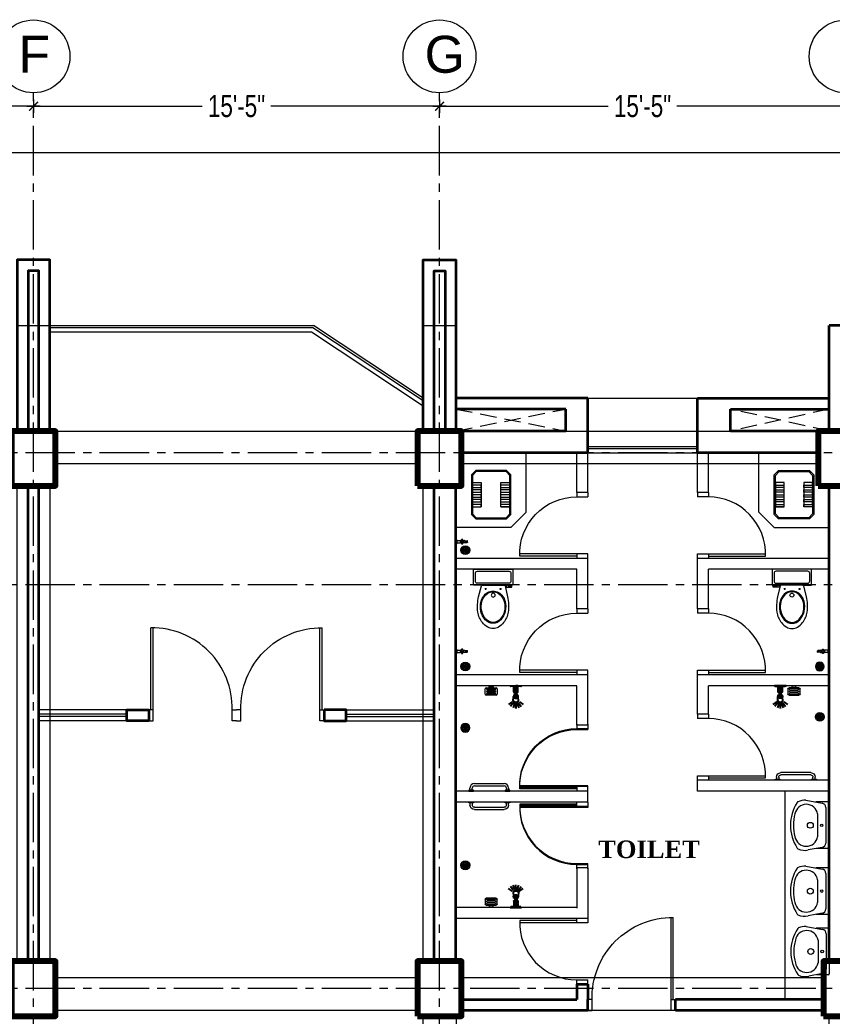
# Model space of a CAD drawing. Header units: feet. Extents: x 25261344 to 25389498, y 30010528 to 30074588.
# Drawn here: x 25373046.5 to 25373416.6, y 30072579.2 to 30073033 of the extents above; entities that cross this region are included whole.
import ezdxf

# ---------------------------------------------------------------- set-up
doc = ezdxf.new("R2010")
doc.units = ezdxf.units.FT
doc.header["$LTSCALE"] = 30
doc.header["$MEASUREMENT"] = 0
doc.header["$PDMODE"] = 32
doc.header["$PDSIZE"] = 15
doc.linetypes.add('CENTER2', pattern=[1.125, 0.75, -0.125, 0.125, -0.125])
doc.linetypes.add('HIDDEN', pattern=[0.375, 0.25, -0.125])
doc.layers.get('0').update_dxf_attribs({"lineweight": 5})
for name, color, linetype, lineweight in [('Column', 1, 'Continuous', 80), ('Dim-1', 7, 'Continuous', 9), ('Door', 32, 'Continuous', 5), ('GRADE BEAM', 2, 'Continuous', 20), ('grid text', 252, 'CENTER2', 9), ('line 2', 7, 'Continuous', 13), ('LINTEL', 4, 'HIDDEN', 0), ('rail', 224, 'Continuous', 9), ('s. Fixture', 118, 'Continuous', 9), ('TEXT', 7, 'Continuous', 18), ('TOLFIX', 8, 'Continuous', 5), ('WALL', 7, 'Continuous', 35), ('WIN', 142, 'Continuous', 20)]:
    doc.layers.add(name, color=color, linetype=linetype, lineweight=lineweight)
doc.styles.add('RomanS', font='swissl.ttf')
doc.styles.get("Standard").update_dxf_attribs({"font": 'timesbd.ttf'})
doc.styles.add('SWIS_LT', font='swisscl.ttf')
doc.dimstyles.new('dim-02', dxfattribs={"dimtxt": 8, "dimasz": 3, "dimexe": 3, "dimexo": 3, "dimgap": 2, "dimtad": 0, "dimdec": 0, "dimzin": 0, "dimdsep": 46, "dimlunit": 4, "dimtxsty": 'SWIS_LT', "dimblk": 'ARCHTICK', "dimcen": 2, "dimdle": 3, "dimclrd": 256, "dimclre": 256, "dimclrt": 256, "dimadec": 0, "dimazin": 0, "dimtfac": 1, "dimtdec": 0, "dimtix": 1, "dimtmove": 0, "dimatfit": 3, "dimfxl": 0, "dimfrac": 2, "dimtolj": 1, "dimtzin": 1, "dimlwd": -1, "dimarcsym": 0})

# ---------------------------------------------------------------- blocks, each defined once
blk = doc.blocks.new('FG')
at = {"layer": 'Door'}
for p, q in [((-2, -5), (-2, -42.39)), ((-1, -5), (-1, -42.39))]:
    blk.add_line(p, q, dxfattribs=at)
for points in [[(-40, 0), (-38, 0), (-38, -5), (-40, -5)], [(0, 0), (-2, 0), (-2, -5), (0, -5)]]:
    blk.add_lwpolyline(points, dxfattribs=at)
blk.add_arc((-1.44, -5.83), 36.57, 178.7054, 270.6905, dxfattribs=at)
blk = doc.blocks.new('WB2')
at = {"layer": 's. Fixture'}
for p, q in [((-10.05, 3.11), (-11.22, 9.39)), ((11.43, 10.5), (10.05, 3.11)), ((-10.63, 0.39), (-10.63, 5.85)), ((5.22, 5.12), (-5.22, 5.12)), ((10.63, 0.39), (10.63, 5.92)), ((10.24, 0), (-10.24, 0)), ((8.1, 1.38), (-8.1, 1.38))]:
    blk.add_line(p, q, dxfattribs=at)
for centre, radius in [((0, 8.46), 1.34), ((0, 3.25), 0.551)]:
    blk.add_circle(centre, radius, dxfattribs=at)
for centre, radius, start, end in [((-4.64, 11.07), 6.8, 153.7061, 194.3029), ((-10.02, 13.73), 0.787, 123.353, 153.7061), ((-10.02, 13.73), 0.787, 123.353, 153.7061), ((0, -1.5), 19.02, 56.7113, 123.353), ((-4.3, 10.29), 5.25, 100.0676, 259.9324), ((0, -3.95), 20.09, 74.9524, 105.0476), ((4.3, 10.29), 5.25, 280.0676, 79.9324), ((10.01, 13.74), 0.787, 23.6126, 56.7113), ((3.03, 10.69), 8.4, 358.6686, 23.6126), ((-10.24, 0.39), 0.394, 180, 270), ((-8.1, 3.35), 1.97, 186.9214, 270), ((8.1, 3.35), 1.97, 270, 353.0786), ((10.24, 0.39), 0.394, 270, 0)]:
    blk.add_arc(centre, radius, start, end, dxfattribs=at)
blk = doc.blocks.new('GUTTER')
at = {"layer": 's. Fixture'}
for centre, radius in [((0, 0), 2), ((-1.48, 0), 0.2), ((-1.32, 0.55), 0.2), ((-1.05, 1.05), 0.2), ((-0.73, 0), 0.2), ((-0.59, 1.36), 0.2), ((-0.52, 0.52), 0.2), ((0, 1.48), 0.2), ((0, 0.73), 0.2), ((0, 0), 0.2), ((0.52, 0.52), 0.2), ((0.59, 1.36), 0.2), ((0.73, 0), 0.2), ((1.05, 1.05), 0.2), ((1.32, 0.55), 0.2), ((1.48, 0), 0.2), ((-1.37, -0.56), 0.2), ((-1.05, -1.05), 0.2), ((-1.05, -1.05), 0.2), ((-0.56, -1.4), 0.2), ((-0.52, -0.52), 0.2), ((0, -0.73), 0.2), ((0, -1.48), 0.2), ((0.52, -0.52), 0.2), ((0.57, -1.37), 0.2), ((1.05, -1.05), 0.2), ((1.37, -0.56), 0.2)]:
    blk.add_circle(centre, radius, dxfattribs=at)
blk = doc.blocks.new('Pan')
at = {"layer": 's. Fixture'}
for points in [[(-30, 7), (-30, -7), (-28, -9), (-10, -9), (-8, -7), (-8, 7), (-10, 9), (-28, 9), (-30, 7)], [(-29.5, 6.79), (-29.5, -6.79), (-27.79, -8.5), (-10.21, -8.5), (-8.5, -6.79), (-8.5, 6.79), (-10.21, 8.5), (-27.79, 8.5), (-29.5, 6.79)], [(-24.5, 8.5), (-24.5, 4.5), (-23.4, 4.5), (-23.4, 8.5), (-22.3, 8.5), (-22.3, 4.5), (-21.2, 4.5), (-21.2, 8.5), (-20.1, 8.5), (-20.1, 4.5), (-19, 4.5), (-19, 8.5), (-17.9, 8.5), (-17.9, 4.5), (-16.8, 4.5), (-16.8, 8.5), (-15.7, 8.5), (-15.7, 4.5), (-14.6, 4.5), (-14.6, 8.5), (-13.5, 8.5), (-13.5, 4.5), (-24.5, 4.5)], [(-24.5, -4.5), (-24.5, -8.5), (-23.4, -8.5), (-23.4, -4.5), (-22.3, -4.5), (-22.3, -8.5), (-21.2, -8.5), (-21.2, -4.5), (-20.1, -4.5), (-20.1, -8.5), (-19, -8.5), (-19, -4.5), (-17.9, -4.5), (-17.9, -8.5), (-16.8, -8.5), (-16.8, -4.5), (-15.7, -4.5), (-15.7, -8.5), (-14.6, -8.5), (-14.6, -4.5), (-13.5, -4.5), (-13.5, -8.5), (-24.5, -8.5), (-24.5, -4.5), (-13.5, -4.5)]]:
    blk.add_lwpolyline(points, dxfattribs=at)
blk = doc.blocks.new('Shower')
at = {"layer": 's. Fixture', "lineweight": -3}
for p, q in [((-3.5, 0), (1.22, 0)), ((-1.72, 0), (-1.72, -0.12)), ((0, 0), (0, -0.12)), ((1.22, 0), (1.77, 0)), ((-2.28, -0.21), (-3.16, -0.21)), ((-1.59, -0.21), (-2.28, -0.21)), ((-2.2, -0.31), (-1.85, -0.31)), ((-1.85, -0.31), (-1.45, -0.31)), ((-1.85, -1.77), (-1.85, -0.31)), ((-1.85, -1.84), (-1.85, -1.77)), ((-1.85, -1.77), (-1.25, -1.77)), ((-1.84, -1.85), (-1.25, -1.85)), ((-1.84, -2.09), (-1.68, -2.09)), ((-1.84, -2.85), (-1.84, -2.09)), ((-1.77, -4.45), (-1.77, -4.66)), ((-1.72, -0.12), (-1.35, -0.39)), ((-1.72, -0.12), (-0.86, -0.12)), ((-1.68, -2.09), (-1.25, -2.09)), ((-1.68, -3.01), (-1.64, -3.01)), ((-1.64, -3.01), (-1.64, -3.04)), ((-1.64, -3.01), (-1.25, -3.01)), ((-1.35, -0.39), (-1.25, -0.39)), ((-1.25, -3.24), (-1.25, -0.39)), ((-1.25, -0.39), (-0.86, -0.39)), ((-1.25, -4.01), (-1.25, -3.24)), ((-1.25, -4.48), (-1.25, -4.01)), ((0, -0.12), (-0.86, -0.12)), ((-0.47, -0.39), (-0.86, -0.39)), ((-0.47, -3.24), (-0.47, -0.39)), ((-0.37, -0.39), (-0.47, -0.39)), ((-0.47, -1.77), (0.11, -1.77)), ((-0.47, -1.85), (0.1, -1.85)), ((-0.47, -2.09), (-0.05, -2.09)), ((-0.47, -3.01), (-0.08, -3.01)), ((-0.47, -4.01), (-0.47, -3.24)), ((-0.47, -4.48), (-0.47, -4.01)), ((0, -0.12), (-0.37, -0.39)), ((-0.27, -0.31), (0.11, -0.31)), ((0.41, -0.21), (-0.13, -0.21)), ((-0.08, -3.01), (-0.04, -3.01)), ((-0.08, -3.01), (-0.08, -3.04)), ((-0.05, -2.09), (0.12, -2.09)), ((0.06, -4.45), (0.06, -4.65)), ((0.11, -0.31), (0.32, -0.31)), ((0.11, -1.77), (0.11, -0.31)), ((0.11, -1.84), (0.11, -1.77)), ((0.12, -2.17), (0.12, -2.09)), ((0.12, -2.88), (0.12, -2.17)), ((1.4, -0.21), (0.41, -0.21)), ((-2.54, -7.39), (-4.23, -8.62)), ((-2.08, -7.85), (-3.31, -9.54)), ((-1.5, -8.15), (-2.15, -10.13)), ((-2.01, -7.13), (-1.91, -4.96)), ((-1.89, -6.82), (-1.85, -7.32)), ((-1.85, -7.32), (-1.85, -7.32)), ((-1.77, -4.66), (-1.77, -5)), ((-1.59, -7.02), (-1.63, -7.52)), ((-1.33, -7.17), (-1.29, -7.67)), ((-1.29, -7.67), (-1.3, -7.67)), ((-0.99, -7.21), (-1.03, -7.72)), ((-0.86, -8.25), (-0.86, -10.33)), ((-0.72, -7.21), (-0.68, -7.73)), ((-0.4, -7.17), (-0.44, -7.68)), ((-0.22, -8.15), (0.43, -10.13)), ((-0.13, -7.05), (-0.1, -7.55)), ((0.06, -4.65), (0.06, -5)), ((0.16, -6.87), (0.12, -7.37)), ((0.12, -7.37), (0.12, -7.37)), ((0.29, -7.13), (0.2, -4.97)), ((0.37, -7.85), (1.59, -9.54)), ((0.83, -7.39), (2.51, -8.62))]:
    blk.add_line(p, q, dxfattribs=at)
for centre, radius, start, end in [((1.4, 0.21), 0.424, 269.7894, 330.4363), ((-3.16, 0.18), 0.391, 206.7437, 270), ((-2.06, -0.1), 0.253, 206.2578, 236.1066), ((-1.83, -1.84), 0.0117, 180, 236.0865), ((-2.04, -2.15), 0.364, 9.6802, 56.0865), ((-1.68, -2.85), 0.156, 180, 270), ((-1.5, -4.45), 0.274, 142.1754, 180), ((-1.5, -4.45), 0.274, 180, 217.8246), ((-1.2, -4.69), 0.66, 118.0812, 142.1754), ((-1.52, -3.04), 0.117, 180, 250.7376), ((-0.86, -1.14), 2.13, 250.7376, 259.4333), ((-0.99, -5.07), 1.09, 103.627, 118.0812), ((-1.04, -4.48), 0.208, 180, 209.7406), ((-0.68, -4.48), 0.208, 330.2594, 360), ((-0.86, -1.14), 2.13, 280.5667, 289.2624), ((-0.73, -5.07), 1.09, 61.9188, 76.373), ((-0.52, -4.69), 0.66, 37.8246, 61.9188), ((-0.2, -3.04), 0.117, 289.2624, 0), ((0.31, -2.15), 0.364, 123.9135, 170.3198), ((-0.04, -2.85), 0.156, 270, 341.5099), ((-0.22, -4.45), 0.274, 0, 37.8246), ((-0.22, -4.45), 0.274, 322.1754, 360), ((0.1, -1.84), 0.0117, 303.9135, 0), ((0.18, -0.1), 0.253, 303.8689, 333.6604), ((-1.47, -7.13), 0.541, 177.3458, 180), ((-1.47, -7.13), 0.541, 180, 211.362), ((-1.45, -6.95), 0.541, 177.3458, 180), ((-1.45, -6.95), 0.541, 180, 211.362), ((-1.18, -6.95), 0.883, 211.362, 235.7998), ((-1.42, -5.01), 0.491, 148.4997, 174.723), ((-1.42, -5.01), 0.491, 174.723, 180), ((-1.42, -5.01), 0.491, 180, 211.5003), ((-1.16, -6.77), 0.883, 211.362, 217.9196), ((-1.15, -5.17), 0.808, 140.6316, 148.4997), ((-1.15, -4.84), 0.808, 211.5003, 235.9442), ((-1.5, -4.55), 0.274, 180, 217.8246), ((-1.5, -5), 0.274, 180, 217.8246), ((-1.2, -4.22), 0.66, 217.8246, 241.9188), ((-1.2, -4.31), 0.66, 217.8246, 241.9188), ((-1.2, -4.76), 0.66, 217.8246, 241.9188), ((-0.98, -6.67), 1.22, 235.7998, 254.278), ((-0.96, -6.49), 1.22, 236.9875, 254.278), ((-0.97, -4.58), 1.12, 235.9442, 254.3589), ((-0.99, -3.83), 1.09, 241.9188, 257.5382), ((-0.99, -3.93), 1.09, 241.9188, 257.5382), ((-0.99, -4.38), 1.09, 241.9188, 257.5382), ((-0.86, -6.22), 1.69, 254.278, 270), ((-0.86, -4.17), 1.55, 254.3589, 270), ((-0.86, -3.23), 1.71, 257.5382, 270), ((-0.86, -3.33), 1.71, 257.5382, 270), ((-0.86, -3.78), 1.71, 257.5382, 270), ((-0.95, -4.43), 0.309, 209.7406, 234.0579), ((-0.9, -4.35), 0.407, 234.0579, 253.2847), ((-0.84, -5.88), 1.85, 264.0227, 270.0002), ((-0.86, -4.23), 0.537, 253.2847, 270), ((-0.86, -4.23), 0.537, 270, 286.7153), ((-0.86, -3.23), 1.71, 270, 282.4618), ((-0.86, -3.33), 1.71, 270, 282.4618), ((-0.86, -3.78), 1.71, 270, 282.4618), ((-0.86, -4.17), 1.55, 270, 285.6411), ((-0.86, -6.22), 1.69, 270, 285.722), ((-0.84, -5.69), 2.05, 269.9998, 274.4391), ((-0.82, -4.35), 0.407, 286.7153, 305.9421), ((-0.76, -4.43), 0.309, 305.9421, 330.2594), ((-0.73, -3.83), 1.09, 282.4618, 298.0812), ((-0.73, -3.93), 1.09, 282.4618, 298.0812), ((-0.73, -4.38), 1.09, 282.4618, 298.0812), ((-0.74, -4.58), 1.12, 285.6411, 304.0558), ((-1.01, -4.53), 3.2, 280.3924, 281.3547), ((-0.73, -6.67), 1.22, 285.722, 304.2002), ((-0.71, -6.49), 1.22, 285.722, 300.4038), ((-0.52, -4.22), 0.66, 298.0812, 322.1754), ((-0.52, -4.31), 0.66, 298.0812, 322.1754), ((-0.52, -4.76), 0.66, 298.0812, 322.1754), ((-0.56, -4.84), 0.808, 304.0558, 328.4997), ((-0.54, -6.95), 0.883, 304.2002, 328.638), ((-0.22, -4.55), 0.274, 322.1754, 360), ((-0.22, -5), 0.274, 322.1754, 360), ((-0.56, -5.17), 0.808, 31.5003, 39.985), ((-0.52, -6.77), 0.883, 317.0839, 328.638), ((-0.29, -5.01), 0.491, 360, 31.5003), ((-0.29, -5.01), 0.491, 328.4997, 0), ((-0.25, -7.13), 0.541, 328.638, 360), ((-0.23, -6.95), 0.541, 328.638, 344.2577), ((-0.25, -7.13), 0.541, 0, 4.9774)]:
    blk.add_arc(centre, radius, start, end, dxfattribs=at)
blk = doc.blocks.new('door')
at = {"layer": 'Door'}
for p, q in [((-2, 5), (-2, 31)), ((-1, 5), (-1, 30.98))]:
    blk.add_line(p, q, dxfattribs=at)
at = {"layer": 'Door', "ltscale": 10}
for p, q in [((-30, 5), (-28, 5)), ((-28, 5), (-28, 0)), ((-30, 0), (-28, 0))]:
    blk.add_line(p, q, dxfattribs=at)
at = {"layer": 'Door'}
blk.add_lwpolyline([(0, 0), (-2, 0), (-2, 5), (0, 5)], dxfattribs=at)
at = {"layer": 'TOLFIX', "ltscale": 10}
blk.add_arc((-2, 5), 26, 87.7958, 180, dxfattribs=at)
blk = doc.blocks.new('*U27')
at = {"layer": 's. Fixture'}
for p, q in [((-1.79, -0.77), (-1.79, 0)), ((-1.79, 0), (0, 0)), ((0, 0), (0, -0.77)), ((-3.65, -3.57), (-3.65, -1.27)), ((-3.15, -0.77), (1.35, -0.77)), ((1.35, -4.07), (-3.15, -4.07)), ((-2.73, -1.09), (0.93, -1.09)), ((0.93, -1.67), (-2.73, -1.67)), ((-2.73, -2.14), (0.93, -2.14)), ((0.93, -2.72), (-2.73, -2.72)), ((-2.73, -3.19), (0.93, -3.19)), ((0.93, -3.77), (-2.73, -3.77)), ((0, -0.77), (-1.79, -0.77)), ((1.85, -1.27), (1.85, -3.57))]:
    blk.add_line(p, q, dxfattribs=at)
for centre, radius, start, end in [((-3.15, -1.27), 0.5, 90, 180), ((-3.15, -3.57), 0.5, 180, 270), ((-2.73, -1.38), 0.29, 90, 270), ((-2.73, -2.43), 0.29, 90, 270), ((-2.73, -3.48), 0.29, 90, 270), ((0.93, -1.38), 0.29, 270, 90), ((0.93, -2.43), 0.29, 270, 90), ((0.93, -3.48), 0.29, 270, 90), ((1.35, -1.27), 0.5, 0, 90), ((1.35, -3.57), 0.5, 270, 0)]:
    blk.add_arc(centre, radius, start, end, dxfattribs=at)
blk = doc.blocks.new('*U28')
at = {"layer": 's. Fixture'}
for p, q in [((0, 0.43), (-2.16, 0.43)), ((-2.16, 0.43), (-2.16, 0)), ((-2.16, 0), (0, 0)), ((-1.58, 0.43), (-1.58, 1.38)), ((-0.58, 0.43), (-0.58, 1.38)), ((0, 0), (0, 0.43)), ((0.42, 3.38), (14, 3.38)), ((0.42, 2.38), (14, 2.38)), ((16.58, 0.43), (14.42, 0.43)), ((14.42, 0.43), (14.42, 0)), ((14.42, 0), (16.58, 0)), ((15, 1.38), (15, 0.43)), ((16, 1.38), (16, 0.43)), ((16.58, 0), (16.58, 0.43))]:
    blk.add_line(p, q, dxfattribs=at)
for centre, radius, start, end in [((0.42, 1.38), 2, 90, 180), ((0.42, 1.38), 1, 90, 180), ((14, 1.38), 2, 0, 90), ((14, 1.38), 1, 0, 90)]:
    blk.add_arc(centre, radius, start, end, dxfattribs=at)
blk = doc.blocks.new('Tap')
at = {"layer": 's. Fixture'}
h = blk.add_hatch(color=256, dxfattribs=at)
h.paths.add_polyline_path([(-0.56, -2.79, 1), (0.55, -2.79, 1)])
h.paths.add_polyline_path([(0.41, -2.79, -1), (-0.42, -2.79, -1)], flags=16)
for p, q in [((0, -0.25), (0, 0)), ((-0.5, -0.5), (-0.5, -1.96)), ((-0.36, -4.04), (-0.36, -5.09)), ((-0.36, -4.43), (0.35, -4.43)), ((0.36, -4.04), (0.36, -5.09)), ((0.5, -0.5), (0.5, -1.96)), ((-0.36, -4.6), (0.36, -4.6)), ((-0.36, -4.6), (0.36, -4.6)), ((-0.36, -4.73), (0.36, -4.73)), ((-0.36, -4.86), (0.36, -4.86)), ((-0.36, -4.86), (0.36, -4.86)), ((-0.36, -4.99), (0.36, -4.99)), ((-0.35, -5.12), (0.35, -5.12)), ((-0.35, -5.12), (0.35, -5.12)), ((-0.29, -5.25), (0.29, -5.25))]:
    blk.add_line(p, q, dxfattribs=at)
blk.add_lwpolyline([(0.97, -2.54), (0.72, -2.6, 0.131281), (0.53, -2.26), (0.71, -2.09), (0.71, -2.08), (0.26, -1.82), (0.25, -1.82), (0.19, -2.06, 0.129161), (-0.19, -2.06), (-0.26, -1.82), (-0.26, -1.82), (-0.71, -2.08), (-0.53, -2.26, 0.131793), (-0.73, -2.59), (-0.97, -2.53), (-0.97, -3.05), (-0.73, -2.98, 0.131959), (-0.53, -3.32), (-0.71, -3.49), (-0.26, -3.75), (-0.2, -3.51, 0.131818), (0.19, -3.51), (0.26, -3.75), (0.71, -3.49), (0.71, -3.49), (0.53, -3.32, 0.132548), (0.72, -2.98), (0.97, -3.04)], format="xyb", dxfattribs=at)
blk.add_lwpolyline([(0.75, -0.25), (-0.75, -0.25), (-0.75, -0.38, 0.414214), (-0.62, -0.5), (0.62, -0.5, 0.414214), (0.75, -0.38)], format="xyb", close=True, dxfattribs=at)
blk.add_lwpolyline([(0.97, -3.04), (0.97, -2.54)], dxfattribs=at)
for radius in [0.555, 0.415]:
    blk.add_circle((0, -2.79), radius, dxfattribs=at)
for points in [[(-0.36, -4.04), (-0.45, -3.89), (-0.5, -3.62)], [(0.36, -4.04), (0.46, -3.88), (0.5, -3.62)], [(-0.29, -5.25), (-0.33, -5.18), (-0.36, -5.09)], [(0.29, -5.25), (0.33, -5.18), (0.36, -5.09)]]:
    blk.add_spline(points, degree=3, dxfattribs=at)
blk = doc.blocks.new('*U29')
at = {"layer": 's. Fixture'}
for p, q in [((-1.79, -0.77), (-1.79, 0)), ((-1.79, 0), (0, 0)), ((0, 0), (0, -0.77)), ((-3.65, -3.57), (-3.65, -1.27)), ((-3.15, -0.77), (1.35, -0.77)), ((1.35, -4.07), (-3.15, -4.07)), ((-2.73, -1.09), (0.93, -1.09)), ((0.93, -1.67), (-2.73, -1.67)), ((-2.73, -2.14), (0.93, -2.14)), ((0.93, -2.72), (-2.73, -2.72)), ((-2.73, -3.19), (0.93, -3.19)), ((0.93, -3.77), (-2.73, -3.77)), ((0, -0.77), (-1.79, -0.77)), ((1.85, -1.27), (1.85, -3.57))]:
    blk.add_line(p, q, dxfattribs=at)
for centre, radius, start, end in [((-3.15, -1.27), 0.5, 90, 180), ((-3.15, -3.57), 0.5, 180, 270), ((-2.73, -1.38), 0.29, 90, 270), ((-2.73, -2.43), 0.29, 90, 270), ((-2.73, -3.48), 0.29, 90, 270), ((0.93, -1.38), 0.29, 270, 90), ((0.93, -2.43), 0.29, 270, 90), ((0.93, -3.48), 0.29, 270, 90), ((1.35, -1.27), 0.5, 0, 90), ((1.35, -3.57), 0.5, 270, 0)]:
    blk.add_arc(centre, radius, start, end, dxfattribs=at)
blk = doc.blocks.new('*U30')
at = {"layer": 's. Fixture'}
for p, q in [((0, 0.43), (-2.16, 0.43)), ((-2.16, 0.43), (-2.16, 0)), ((-2.16, 0), (0, 0)), ((-1.58, 0.43), (-1.58, 1.38)), ((-0.58, 0.43), (-0.58, 1.38)), ((0, 0), (0, 0.43)), ((0.42, 3.38), (14, 3.38)), ((0.42, 2.38), (14, 2.38)), ((16.58, 0.43), (14.42, 0.43)), ((14.42, 0.43), (14.42, 0)), ((14.42, 0), (16.58, 0)), ((15, 1.38), (15, 0.43)), ((16, 1.38), (16, 0.43)), ((16.58, 0), (16.58, 0.43))]:
    blk.add_line(p, q, dxfattribs=at)
for centre, radius, start, end in [((0.42, 1.38), 2, 90, 180), ((0.42, 1.38), 1, 90, 180), ((14, 1.38), 2, 0, 90), ((14, 1.38), 1, 0, 90)]:
    blk.add_arc(centre, radius, start, end, dxfattribs=at)
blk = doc.blocks.new('*U31')
at = {"layer": 's. Fixture'}
for p, q in [((-1.79, -0.77), (-1.79, 0)), ((-1.79, 0), (0, 0)), ((0, 0), (0, -0.77)), ((-3.65, -3.57), (-3.65, -1.27)), ((-3.15, -0.77), (1.35, -0.77)), ((1.35, -4.07), (-3.15, -4.07)), ((-2.73, -1.09), (0.93, -1.09)), ((0.93, -1.67), (-2.73, -1.67)), ((-2.73, -2.14), (0.93, -2.14)), ((0.93, -2.72), (-2.73, -2.72)), ((-2.73, -3.19), (0.93, -3.19)), ((0.93, -3.77), (-2.73, -3.77)), ((0, -0.77), (-1.79, -0.77)), ((1.85, -1.27), (1.85, -3.57))]:
    blk.add_line(p, q, dxfattribs=at)
for centre, radius, start, end in [((-3.15, -1.27), 0.5, 90, 180), ((-3.15, -3.57), 0.5, 180, 270), ((-2.73, -1.38), 0.29, 90, 270), ((-2.73, -2.43), 0.29, 90, 270), ((-2.73, -3.48), 0.29, 90, 270), ((0.93, -1.38), 0.29, 270, 90), ((0.93, -2.43), 0.29, 270, 90), ((0.93, -3.48), 0.29, 270, 90), ((1.35, -1.27), 0.5, 0, 90), ((1.35, -3.57), 0.5, 270, 0)]:
    blk.add_arc(centre, radius, start, end, dxfattribs=at)
blk = doc.blocks.new('*U32')
at = {"layer": 's. Fixture'}
for p, q in [((0, 0.43), (-2.16, 0.43)), ((-2.16, 0.43), (-2.16, 0)), ((-2.16, 0), (0, 0)), ((-1.58, 0.43), (-1.58, 1.38)), ((-0.58, 0.43), (-0.58, 1.38)), ((0, 0), (0, 0.43)), ((0.42, 3.38), (14, 3.38)), ((0.42, 2.38), (14, 2.38)), ((16.58, 0.43), (14.42, 0.43)), ((14.42, 0.43), (14.42, 0)), ((14.42, 0), (16.58, 0)), ((15, 1.38), (15, 0.43)), ((16, 1.38), (16, 0.43)), ((16.58, 0), (16.58, 0.43))]:
    blk.add_line(p, q, dxfattribs=at)
for centre, radius, start, end in [((0.42, 1.38), 2, 90, 180), ((0.42, 1.38), 1, 90, 180), ((14, 1.38), 2, 0, 90), ((14, 1.38), 1, 0, 90)]:
    blk.add_arc(centre, radius, start, end, dxfattribs=at)
blk = doc.blocks.new('com')
for p, q in [((-12.44, 8.54), (-12.44, 9.36)), ((-5.68, 8.54), (-5.68, 9.36)), ((-17.1, 5.4), (-17.1, 1.8)), ((-12.04, 8.95), (-12.85, 8.95)), ((-6.09, 8.95), (-5.27, 8.95)), ((-3.15, 8.1), (-0.45, 8.1)), ((-3.15, 7.2), (-3.15, 8.1)), ((-0.45, 7.65), (-2.25, 7.65)), ((-2.25, 7.65), (-2.25, 7.2)), ((-0.45, 8.1), (-0.45, 7.65))]:
    blk.add_line(p, q)
for points in [[(-4.02, 7.2, 0.356028), (-3.62, 7.53), (-2.48, 12.48, 0.088113), (-2.14, 19.51, 0.124068), (-4.24, 24.29, 0.086475), (-6.64, 26.34, 0.130408), (-9.06, 26.93, 0.130408), (-11.48, 26.34, 0.086475), (-13.88, 24.29, 0.124068), (-15.99, 19.51, 0.088113), (-15.65, 12.48), (-14.38, 7.53, 0.356028), (-13.98, 7.2)], [(-9.06, 24.57, 0.221073), (-12.62, 22.94, 0.102493), (-14.61, 19.19, 0.121565), (-14.52, 14.5, 0.187395), (-11.59, 10.55, 0.126952), (-9.06, 9.89, 0.126952), (-6.54, 10.55, 0.187395), (-3.6, 14.5, 0.121565), (-3.52, 19.19, 0.102493), (-5.5, 22.94, 0.221073)], [(-9.06, 24.19, 0.221037), (-12.34, 22.7, 0.102141), (-14.24, 19.09, 0.121234), (-14.16, 14.6, 0.1869), (-11.4, 10.87, 0.126397), (-9.06, 10.27, 0.126398), (-6.73, 10.87, 0.1869), (-3.96, 14.6, 0.121234), (-3.88, 19.09, 0.102141), (-5.79, 22.7, 0.221037)]]:
    blk.add_lwpolyline(points, format="xyb", close=True)
for points in [[(-13.98, 7.2), (-18, 7.2), (-18, 0), (0, 0), (0, 7.2), (-4.01, 7.2)], [(-1.8, 6.3), (-16.2, 6.3)], [(-0.9, 1.8), (-0.9, 5.4)], [(-16.2, 0.9), (-1.8, 0.9)]]:
    blk.add_lwpolyline(points)
blk.add_circle((-9, 11.75), 0.9)
for centre, start, end in [((-16.31, 5.51), 81.8701, 188.1303), ((-1.69, 5.51), 351.8701, 98.1303), ((-16.31, 1.69), 171.8701, 278.1303), ((-1.69, 1.69), 261.8701, 8.1303)]:
    blk.add_arc(centre, 0.795, start, end)
blk = doc.blocks.new('_ArchTick')
at = {"color": 0, "linetype": 'ByBlock', "const_width": 0.15}
blk.add_lwpolyline([(-0.5, -0.5), (0.5, 0.5)], dxfattribs=at)
blk = doc.blocks.new('*D125')
for p, q in [((25360343.96, 30072993.65), (25360423.77, 30072993.65)), ((25360534.96, 30072993.65), (25360455.14, 30072993.65))]:
    blk.add_line(p, q)
at = {"lineweight": -2}
for p, q in [((25360346.96, 30072996.78), (25360346.96, 30072990.65)), ((25360531.96, 30072996.78), (25360531.96, 30072990.65))]:
    blk.add_line(p, q, dxfattribs=at)
at = {"layer": 'Defpoints', "color": 0}
for p in [(25360346.96, 30072999.78), (25360531.96, 30072999.78), (25360531.96, 30072993.65)]:
    blk.add_point(p, dxfattribs=at)
at = {"xscale": 4, "yscale": 4, "zscale": 4, "rotation": 180}
blk.add_blockref('_ArchTick', (25360346.96, 30072993.65), dxfattribs=at)
at = {"xscale": 4, "yscale": 4, "zscale": 4}
blk.add_blockref('_ArchTick', (25360531.96, 30072993.65), dxfattribs=at)
at = {"insert": (25360439.46, 30072993.65), "char_height": 10, "attachment_point": 5, "style": 'SWIS_LT'}
blk.add_mtext('\\A1;15\'-5"', dxfattribs=at)
blk = doc.blocks.new('*D126')
for p, q in [((25360528.96, 30072993.65), (25360608.77, 30072993.65)), ((25360719.96, 30072993.65), (25360640.14, 30072993.65))]:
    blk.add_line(p, q)
at = {"lineweight": -2}
for p, q in [((25360531.96, 30072996.78), (25360531.96, 30072990.65)), ((25360716.96, 30072996.78), (25360716.96, 30072990.65))]:
    blk.add_line(p, q, dxfattribs=at)
at = {"layer": 'Defpoints', "color": 0}
for p in [(25360531.96, 30072999.78), (25360716.96, 30072999.78), (25360716.96, 30072993.65)]:
    blk.add_point(p, dxfattribs=at)
at = {"xscale": 4, "yscale": 4, "zscale": 4, "rotation": 180}
blk.add_blockref('_ArchTick', (25360531.96, 30072993.65), dxfattribs=at)
at = {"xscale": 4, "yscale": 4, "zscale": 4}
blk.add_blockref('_ArchTick', (25360716.96, 30072993.65), dxfattribs=at)
at = {"insert": (25360624.46, 30072993.65), "char_height": 10, "attachment_point": 5, "style": 'SWIS_LT'}
blk.add_mtext('\\A1;15\'-5"', dxfattribs=at)
blk = doc.blocks.new('*D127')
for p, q in [((25360713.96, 30072993.65), (25360793.77, 30072993.65)), ((25360904.96, 30072993.65), (25360825.14, 30072993.65))]:
    blk.add_line(p, q)
at = {"lineweight": -2}
for p, q in [((25360716.96, 30072996.78), (25360716.96, 30072990.65)), ((25360901.96, 30072996.78), (25360901.96, 30072990.65))]:
    blk.add_line(p, q, dxfattribs=at)
at = {"layer": 'Defpoints', "color": 0}
for p in [(25360716.96, 30072999.78), (25360901.96, 30072999.78), (25360901.96, 30072993.65)]:
    blk.add_point(p, dxfattribs=at)
at = {"xscale": 4, "yscale": 4, "zscale": 4, "rotation": 180}
blk.add_blockref('_ArchTick', (25360716.96, 30072993.65), dxfattribs=at)
at = {"xscale": 4, "yscale": 4, "zscale": 4}
blk.add_blockref('_ArchTick', (25360901.96, 30072993.65), dxfattribs=at)
at = {"insert": (25360809.46, 30072993.65), "char_height": 10, "attachment_point": 5, "style": 'SWIS_LT'}
blk.add_mtext('\\A1;15\'-5"', dxfattribs=at)
blk = doc.blocks.new('*D166')
at = {"layer": 'Defpoints', "color": 0}
for p in [(25373574.23, 30072972.39), (25372120.23, 30072893.7), (25373574.23, 30072785.7)]:
    blk.add_point(p, dxfattribs=at)
at = {"layer": 'Dim-1', "lineweight": -2}
for p, q in [((25372120.23, 30072962.39), (25372120.23, 30072975.39)), ((25373574.23, 30072962.39), (25373574.23, 30072975.39))]:
    blk.add_line(p, q, dxfattribs=at)
at = {"layer": 'Dim-1'}
for p, q in [((25372117.23, 30072972.39), (25372831.78, 30072972.39)), ((25373577.23, 30072972.39), (25372862.68, 30072972.39))]:
    blk.add_line(p, q, dxfattribs=at)
at = {"layer": 'Dim-1', "xscale": 3, "yscale": 3, "zscale": 3, "rotation": 180}
blk.add_blockref('_ArchTick', (25372120.23, 30072972.39), dxfattribs=at)
at = {"layer": 'Dim-1', "xscale": 3, "yscale": 3, "zscale": 3}
blk.add_blockref('_ArchTick', (25373574.23, 30072972.39), dxfattribs=at)
at = {"layer": 'Dim-1', "insert": (25372847.23, 30072972.39), "char_height": 8, "attachment_point": 5, "style": 'SWIS_LT'}
blk.add_mtext('\\A1;121\'-2"', dxfattribs=at)
blk = doc.blocks.new('T B')
at = {"layer": 'GRADE BEAM'}
for points in [[(25353178.54, 30069446.57), (25353193.54, 30069446.57), (25353193.54, 30069398.57), (25353178.54, 30069398.57)], [(25353363.54, 30069446.57), (25353378.54, 30069446.57), (25353378.54, 30069398.57), (25353363.54, 30069398.57)], [(25353548.54, 30069446.57), (25353563.54, 30069446.57), (25353563.54, 30069398.57), (25353548.54, 30069398.57)], [(25353361.04, 30069398.57), (25353361.04, 30069383.57), (25353196.04, 30069383.57), (25353196.04, 30069398.57)], [(25353543.54, 30069398.57), (25353543.54, 30069383.57), (25353381.04, 30069383.57), (25353381.04, 30069398.57)], [(25353178.54, 30069373.57), (25353193.54, 30069373.57), (25353193.54, 30069157.07), (25353178.54, 30069157.07)], [(25353363.54, 30069373.57), (25353378.54, 30069373.57), (25353378.54, 30069157.07), (25353363.54, 30069157.07)], [(25353548.54, 30069373.57), (25353563.54, 30069373.57), (25353563.54, 30069157.07), (25353548.54, 30069157.07)], [(25353361.04, 30069149.57), (25353361.04, 30069134.57), (25353196.04, 30069134.57), (25353196.04, 30069149.57)], [(25353546.08, 30069149.57), (25353546.04, 30069134.57), (25353381.04, 30069134.57), (25353381.08, 30069149.57)], [(25353363.57, 30069132.07), (25353378.57, 30069132.07), (25353378.54, 30069041.07), (25353363.54, 30069041.07)], [(25353548.54, 30069132.07), (25353563.54, 30069132.07), (25353563.54, 30069041.07), (25353548.54, 30069041.07)]]:
    blk.add_lwpolyline(points, close=True, dxfattribs=at)
blk = doc.blocks.new('COL2')
at = {"layer": 'Column'}
for points in [[(1270, -25), (1290, -25), (1290, 0), (1270, 0)], [(902.5, -25), (922.5, -25), (922.5, 0), (902.5, 0)], [(1087.5, -25), (1107.5, -25), (1107.5, 0), (1087.5, 0)], [(902.5, -266.5), (922.5, -266.5), (922.5, -241.5), (902.5, -241.5)], [(1087.5, -266.5), (1107.5, -266.5), (1107.5, -241.5), (1087.5, -241.5)], [(1272.5, -266.5), (1292.5, -266.5), (1292.5, -241.5), (1272.5, -241.5)]]:
    blk.add_lwpolyline(points, close=True, dxfattribs=at)
at = {"layer": 'GRADE BEAM'}
blk.add_blockref('T B', (-25352273.54, -30069398.57), dxfattribs=at)
blk = doc.blocks.new('DGFGSDFG')
at = {"layer": 'grid text'}
for p, q in [((25360531.96, 30072118.41), (25360531.96, 30072999.78)), ((25360716.96, 30072118.41), (25360716.96, 30072999.78)), ((25361090.85, 30072835.7), (25359529.41, 30072835.7)), ((25361090.85, 30072775.7), (25359529.41, 30072775.7)), ((25361090.85, 30072591.7), (25359529.41, 30072591.7))]:
    blk.add_line(p, q, dxfattribs=at)
at = {"layer": 'grid text', "linetype": 'Continuous'}
for centre in [(25360531.96, 30073016.37), (25360716.96, 30073016.37), (25360901.96, 30073016.37)]:
    blk.add_circle(centre, 16.59, dxfattribs=at)
at = {"layer": 'grid text', "char_height": 16.842, "attachment_point": 1, "style": 'RomanS'}
for s, insert in [('{\\C256;F}', (25360525.15, 30073025.74)), ('{\\C256;G}', (25360710.15, 30073025.74))]:
    blk.add_mtext_dynamic_manual_height_columns(s, width=25.401, gutter_width=84.21, heights=[32.6], dxfattribs=dict(at, insert=insert))
for base, p1, p2, picture, middle in [((25360531.96, 30072993.65), (25360346.96, 30072999.78), (25360531.96, 30072999.78), '*D125', (25360439.46, 30072993.65)), ((25360716.96, 30072993.65), (25360531.96, 30072999.78), (25360716.96, 30072999.78), '*D126', (25360624.46, 30072993.65)), ((25360901.96, 30072993.65), (25360716.96, 30072999.78), (25360901.96, 30072999.78), '*D127', (25360809.46, 30072993.65))]:
    dim = blk.add_linear_dim(base=base, p1=p1, p2=p2, dimstyle='dim-02', override={"dimtxt": 10, "dimtmove": 1, "dimfxl": 10})
    dim.commit()
    dim.dimension.update_dxf_attribs({"geometry": picture, "text_midpoint": middle})

msp = doc.modelspace()

# ---------------------------------------------------------------- linework, layer by layer
at = {"layer": 'line 2'}
for p, q in [((25373060.23, 30072893.7), (25373180.23, 30072893.7)), ((25373230.23, 30072860.7), (25373180.23, 30072893.7)), ((25373247.73, 30072586.7), (25373300.23, 30072586.7))]:
    msp.add_line(p, q, dxfattribs=at)
at = {"layer": 'LINTEL', "color": 5}
for p, q in [((25373245.23, 30072855.7), (25373295.23, 30072845.7)), ((25373245.23, 30072845.7), (25373295.23, 30072855.7)), ((25373415.23, 30072855.7), (25373370.23, 30072845.7)), ((25373415.23, 30072845.7), (25373370.23, 30072855.7)), ((25373245.23, 30072845.7), (25373295.23, 30072845.7)), ((25373415.23, 30072845.7), (25373370.23, 30072845.7))]:
    msp.add_line(p, q, dxfattribs=at)
at = {"layer": 'rail'}
for p, q in [((25373179.93, 30072892.7), (25373060.23, 30072892.7)), ((25373179.33, 30072890.7), (25373060.23, 30072890.7)), ((25373230.23, 30072857.1), (25373179.33, 30072890.7)), ((25373230.23, 30072859.5), (25373179.93, 30072892.7))]:
    msp.add_line(p, q, dxfattribs=at)
at = {"layer": 's. Fixture'}
for p, q in [((25373277.23, 30072808.7), (25373277.23, 30072835.7)), ((25373383.23, 30072808.7), (25373383.23, 30072835.7)), ((25373270.23, 30072801.7), (25373277.23, 30072808.7)), ((25373390.23, 30072801.7), (25373383.23, 30072808.7)), ((25373270.23, 30072801.7), (25373245.23, 30072801.7)), ((25373390.23, 30072801.7), (25373415.23, 30072801.7)), ((25373395.23, 30072586.7), (25373395.23, 30072681.7))]:
    msp.add_line(p, q, dxfattribs=at)
at = {"layer": 'WALL', "ltscale": 10}
for p, q in [((25373415.23, 30072845.7), (25373415.23, 30072893.7)), ((25373430.23, 30072893.7), (25373415.23, 30072893.7)), ((25373305.23, 30072860.7), (25373245.23, 30072860.7)), ((25373305.23, 30072835.7), (25373305.23, 30072860.7)), ((25373355.23, 30072860.7), (25373415.23, 30072860.7)), ((25373355.23, 30072835.7), (25373355.23, 30072860.7)), ((25373295.23, 30072855.7), (25373245.23, 30072855.7)), ((25373295.23, 30072845.7), (25373295.23, 30072855.7)), ((25373370.23, 30072855.7), (25373415.23, 30072855.7)), ((25373370.23, 30072845.7), (25373370.23, 30072855.7)), ((25373415.23, 30072845.7), (25373415.23, 30072855.7)), ((25373295.23, 30072845.7), (25373245.23, 30072845.7)), ((25373415.23, 30072845.7), (25373370.23, 30072845.7)), ((25373305.23, 30072835.7), (25373247.73, 30072835.7)), ((25373410.23, 30072835.7), (25373355.23, 30072835.7)), ((25373050.23, 30072604.2), (25373050.23, 30072820.7)), ((25373055.23, 30072604.2), (25373055.23, 30072820.7)), ((25373235.23, 30072604.2), (25373235.23, 30072820.7)), ((25373245.23, 30072604.2), (25373245.23, 30072820.7)), ((25373415.23, 30072604.2), (25373415.23, 30072820.7)), ((25373300.23, 30072593.7), (25373300.23, 30072586.7)), ((25373300.23, 30072593.7), (25373305.23, 30072593.7)), ((25373305.23, 30072593.7), (25373305.23, 30072586.7)), ((25373247.73, 30072586.7), (25373300.23, 30072586.7)), ((25373305.23, 30072581.7), (25373305.23, 30072586.7)), ((25373412.74, 30072586.7), (25373345.23, 30072586.7)), ((25373305.23, 30072581.7), (25373247.73, 30072581.7)), ((25373412.73, 30072581.7), (25373345.23, 30072581.7))]:
    msp.add_line(p, q, dxfattribs=at)
at = {"layer": 'WALL', "lineweight": 13}
for p, q in [((25373305.23, 30072860.7), (25373355.23, 30072860.7)), ((25373300.23, 30072817.7), (25373300.23, 30072835.7)), ((25373305.23, 30072817.7), (25373305.23, 30072835.7)), ((25373355.23, 30072817.7), (25373355.23, 30072835.7)), ((25373360.23, 30072817.7), (25373360.23, 30072835.7)), ((25373305.23, 30072817.7), (25373300.23, 30072817.7)), ((25373360.23, 30072817.7), (25373355.23, 30072817.7)), ((25373305.23, 30072787.7), (25373245.23, 30072787.7)), ((25373305.23, 30072764.7), (25373305.23, 30072787.7)), ((25373415.23, 30072787.7), (25373355.23, 30072787.7)), ((25373355.23, 30072764.7), (25373355.23, 30072787.7)), ((25373300.23, 30072782.7), (25373245.23, 30072782.7)), ((25373300.23, 30072764.7), (25373300.23, 30072782.7)), ((25373415.23, 30072782.7), (25373360.23, 30072782.7)), ((25373360.23, 30072764.7), (25373360.23, 30072782.7)), ((25373305.23, 30072764.7), (25373300.23, 30072764.7)), ((25373360.23, 30072764.7), (25373355.23, 30072764.7)), ((25373305.23, 30072734.7), (25373245.23, 30072734.7)), ((25373305.23, 30072711.7), (25373305.23, 30072734.7)), ((25373415.23, 30072734.7), (25373355.23, 30072734.7)), ((25373355.23, 30072716.7), (25373355.23, 30072734.7)), ((25373300.23, 30072729.7), (25373245.23, 30072729.7)), ((25373300.23, 30072711.7), (25373300.23, 30072729.7)), ((25373415.23, 30072729.7), (25373360.23, 30072729.7)), ((25373360.23, 30072716.7), (25373360.23, 30072729.7)), ((25373360.23, 30072716.7), (25373355.23, 30072716.7)), ((25373305.23, 30072711.7), (25373300.23, 30072711.7)), ((25373415.23, 30072686.7), (25373355.23, 30072686.7)), ((25373355.23, 30072681.7), (25373355.23, 30072686.7)), ((25373305.23, 30072681.7), (25373245.23, 30072681.7)), ((25373305.23, 30072676.7), (25373305.23, 30072681.7)), ((25373415.23, 30072681.7), (25373355.23, 30072681.7)), ((25373305.23, 30072676.7), (25373245.23, 30072676.7)), ((25373305.23, 30072646.7), (25373300.23, 30072646.7)), ((25373300.23, 30072646.7), (25373300.23, 30072628.43)), ((25373305.23, 30072646.7), (25373305.23, 30072623.7)), ((25373300.23, 30072628.7), (25373245.23, 30072628.7)), ((25373305.23, 30072623.7), (25373245.23, 30072623.7))]:
    msp.add_line(p, q, dxfattribs=at)
at = {"layer": 'WALL', "ltscale": 10}
for points in [[(25373060.23, 30072845.7), (25373060.23, 30072923.7), (25373045.23, 30072923.7), (25373045.23, 30072845.7)], [(25373230.23, 30072845.7), (25373230.23, 30072923.7), (25373245.23, 30072923.7), (25373245.23, 30072845.7)], [(25373055.23, 30072845.7), (25373055.23, 30072918.7), (25373050.23, 30072918.7), (25373050.23, 30072845.7)], [(25373235.23, 30072845.7), (25373235.23, 30072918.7), (25373240.23, 30072918.7), (25373240.23, 30072845.7)], [(25373345.23, 30072581.7), (25373345.23, 30072586.7)]]:
    msp.add_lwpolyline(points, dxfattribs=at)
for points in [[(25373105.23, 30072713.7), (25373095.23, 30072713.7), (25373095.23, 30072718.7), (25373105.23, 30072718.7)], [(25373185.23, 30072718.7), (25373185.23, 30072713.7), (25373195.23, 30072713.7), (25373195.23, 30072718.7)]]:
    msp.add_lwpolyline(points, close=True, dxfattribs=at)
at = {"layer": 'WIN'}
for p, q in [((25373305.23, 30072845.7), (25373355.23, 30072845.7)), ((25373305.23, 30072838.7), (25373355.23, 30072838.7)), ((25373305.23, 30072837.7), (25373355.23, 30072837.7)), ((25373305.23, 30072835.7), (25373355.23, 30072835.7)), ((25373095.23, 30072718.7), (25373055.23, 30072718.7)), ((25373095.23, 30072716.7), (25373055.23, 30072716.7)), ((25373195.23, 30072718.7), (25373235.23, 30072718.7)), ((25373195.23, 30072716.7), (25373235.23, 30072716.7)), ((25373095.23, 30072715.7), (25373055.23, 30072715.7)), ((25373095.23, 30072713.7), (25373055.23, 30072713.7)), ((25373195.23, 30072715.7), (25373235.23, 30072715.7)), ((25373195.23, 30072713.7), (25373235.23, 30072713.7))]:
    msp.add_line(p, q, dxfattribs=at)

# ---------------------------------------------------------------- block references
msp.add_blockref('DGFGSDFG', (12520.77, 0))
at = {"layer": 'Dim-1'}
msp.add_blockref('COL2', (25372140.23, 30072845.7), dxfattribs=at)
at = {"layer": 'Door', "color": 2, "rotation": 180}
msp.add_blockref('FG', (25373105.23, 30072713.7), dxfattribs=at)
at = {"layer": 'Door', "color": 2, "xscale": -1, "rotation": 180}
for p in [(25373185.23, 30072713.7), (25373345.23, 30072581.7)]:
    msp.add_blockref('FG', p, dxfattribs=at)
at = {"layer": 'line 2', "xscale": -1, "rotation": 90}
for p in [(25373305.23, 30072787.7), (25373305.23, 30072734.7), (25373305.23, 30072682.13), (25373305.23, 30072681.7)]:
    msp.add_blockref('door', p, dxfattribs=at)
at = {"layer": 'line 2'}
for p, rotation in [((25373355.23, 30072787.7), 270), ((25373355.23, 30072734.7), 270), ((25373355.23, 30072686.7), 270), ((25373305.23, 30072676.7), 90.00000000000001), ((25373305.23, 30072676.27), 90.00000000000001), ((25373305.23, 30072623.7), 90.00000000000001)]:
    msp.add_blockref('door', p, dxfattribs=dict(at, rotation=rotation))
at = {"layer": 's. Fixture'}
for name, p, rotation in [('Pan', (25373261.23, 30072835.7), 90.00000000000001), ('Tap', (25373245.23, 30072795.31), 90.00000000000001), ('GUTTER', (25373249.48, 30072791.43), 180), ('com', (25373389.28, 30072782.7), 180), ('Tap', (25373245.23, 30072745.31), 90.00000000000001), ('GUTTER', (25373249.48, 30072738.43), 180), ('WB2', (25373415.12, 30072666.11), 90.00000000000001), ('GUTTER', (25373249.48, 30072647.87), 180), ('WB2', (25373415.12, 30072636.11), 90.00000000000001), ('WB2', (25373415.32, 30072608.61), 90.00000000000001)]:
    msp.add_blockref(name, p, dxfattribs=dict(at, rotation=rotation))
at = {"layer": 's. Fixture', "xscale": -1}
for name, p, rotation in [('Pan', (25373399.23, 30072835.7), 270), ('com', (25373271.18, 30072782.7), 180), ('Tap', (25373415.23, 30072745.31), 270), ('GUTTER', (25373410.97, 30072738.43), 180), ('*U32', (25373253.19, 30072676.7), 180), ('Shower', (25373273.36, 30072628.7), 180), ('Shower', (25373273.36, 30072628.7), 180), ('*U31', (25373262.14, 30072628.91), 180)]:
    msp.add_blockref(name, p, dxfattribs=dict(at, rotation=rotation))
at = {"layer": 's. Fixture'}
for name, p in [('*U27', (25373262.14, 30072729.48)), ('Shower', (25373273.36, 30072729.7)), ('Shower', (25373273.36, 30072729.7)), ('GUTTER', (25373410.97, 30072715.53)), ('*U28', (25373253.19, 30072681.7))]:
    msp.add_blockref(name, p, dxfattribs=at)
at = {"layer": 's. Fixture', "xscale": -1}
for name, p in [('Shower', (25373392.09, 30072729.7)), ('Shower', (25373392.09, 30072729.7)), ('*U29', (25373398.32, 30072729.48)), ('GUTTER', (25373249.48, 30072710.53)), ('*U30', (25373407.27, 30072686.7))]:
    msp.add_blockref(name, p, dxfattribs=at)

# ---------------------------------------------------------------- texts
at = {"layer": 'TEXT', "ltscale": 10, "insert": (25373310.02, 30072651.05), "char_height": 8, "width": 179.7812, "attachment_point": 7}
msp.add_mtext('TOILET', dxfattribs=at)

# ---------------------------------------------------------------- dimensions: what is measured, and where the dimension line sits
at = {"layer": 'Dim-1'}
dim = msp.add_linear_dim(base=(25373574.23, 30072972.39), p1=(25372120.23, 30072893.7), p2=(25373574.23, 30072785.7), dimstyle='dim-02', override={"dimtxt": 8, "dimfxl": 10}, dxfattribs=at)
dim.commit()
dim.dimension.update_dxf_attribs({"geometry": '*D166', "text_midpoint": (25372847.23, 30072972.39)})

doc.saveas('drawing.dxf')
